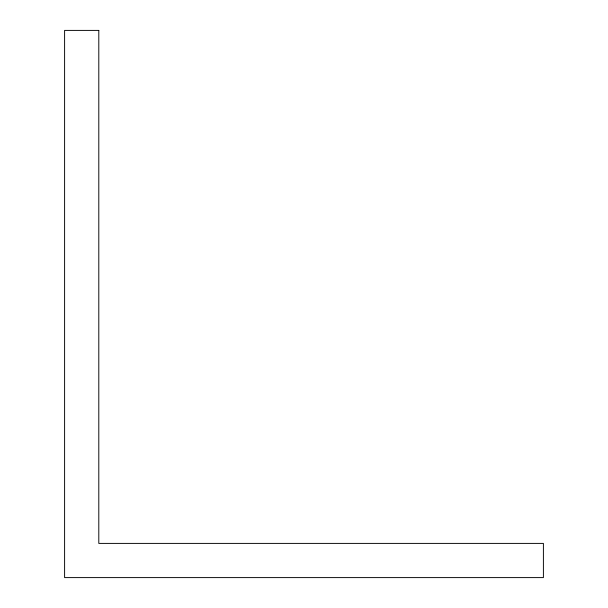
<?xml version="1.0" encoding="UTF-8"?>
<svg xmlns="http://www.w3.org/2000/svg" width="608" height="608" viewBox="0 0 608 608"><rect width="100%" height="100%" fill="white"/><g stroke="black" fill="none" stroke-linecap="round" stroke-linejoin="round"><path stroke-width="0.91" d="M98.8 30.4L64.6 30.4L64.6 577.6L543.4 577.6L543.4 543.4L98.8 543.4L98.8 30.4"/></g></svg>
